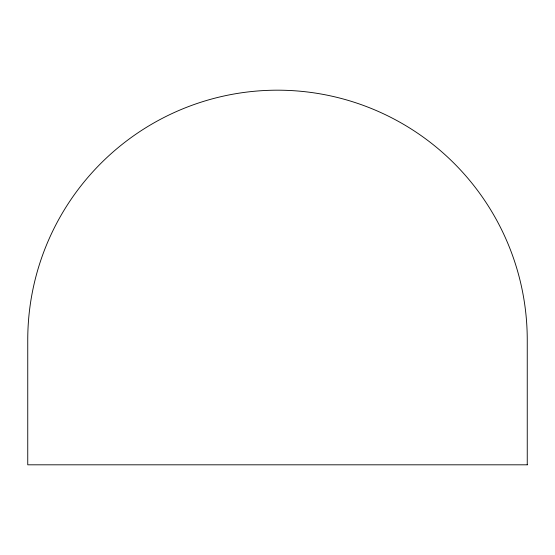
<?xml version="1.0" encoding="UTF-8"?>
<svg xmlns="http://www.w3.org/2000/svg" width="555" height="555" viewBox="0 0 555 555"><rect width="100%" height="100%" fill="white"/><g stroke="black" fill="none" stroke-linecap="round" stroke-linejoin="round"><path stroke-width="0.83" d="M527.25 464.812L27.75 464.812L27.75 339.938A249.75 249.75 0 0 1 277.5 90.188A249.75 249.75 0 0 1 527.25 339.938L527.25 464.812"/></g></svg>
